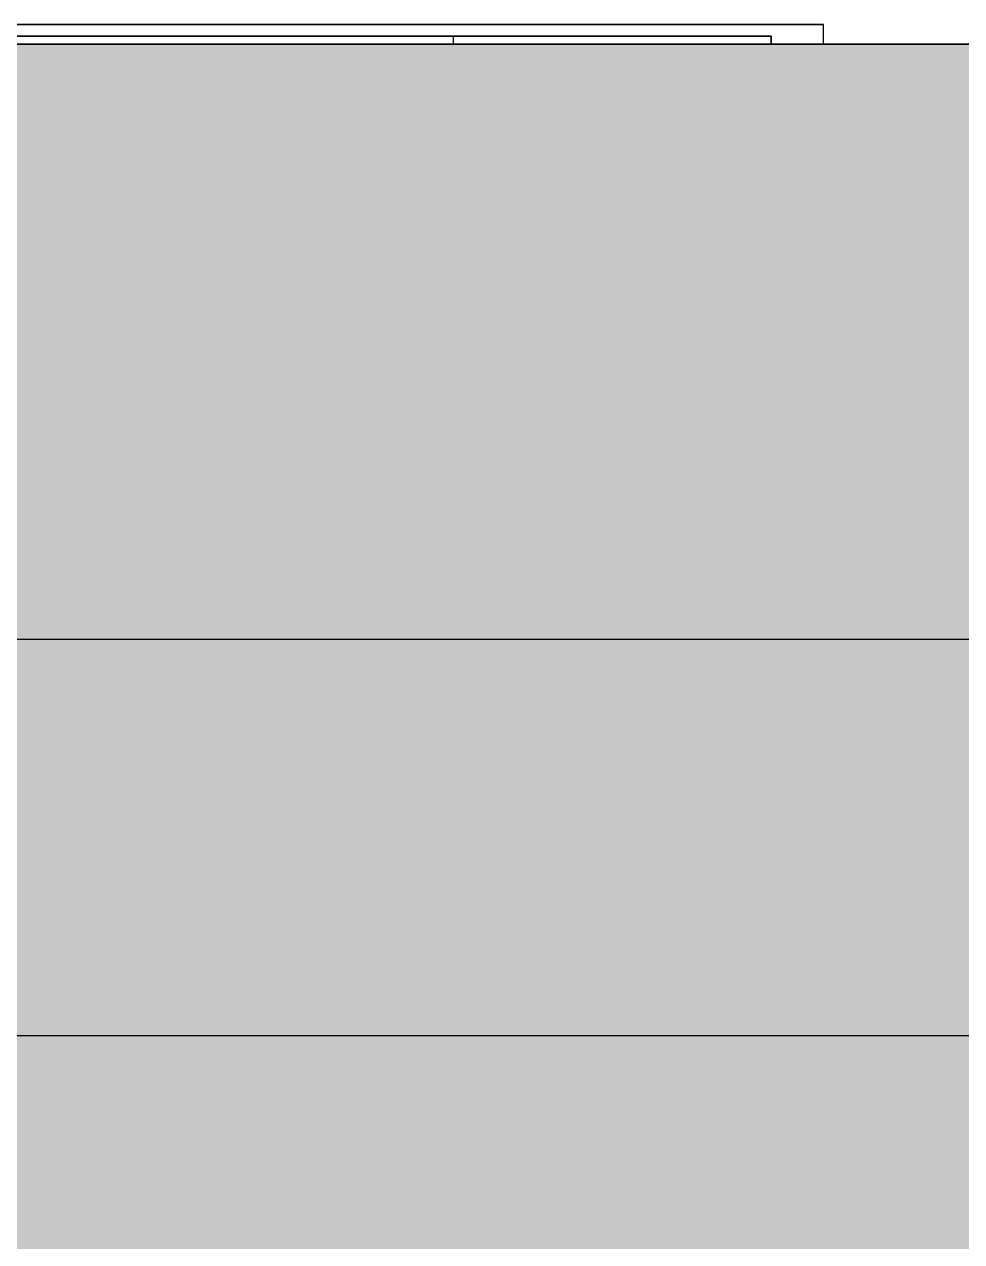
# Model space of a CAD drawing. Header units: millimetres. Extents: x -187664 to 435448, y -313239 to 299894.
# Drawn here: x 334745.3 to 334981.5, y 168651.1 to 168958 of the extents above; entities that cross this region are included whole.
import ezdxf
from ezdxf.xclip import XClip

# ---------------------------------------------------------------- set-up
doc = ezdxf.new("R2010")
doc.units = ezdxf.units.MM
doc.header["$XCLIPFRAME"] = 0
doc.set_wipeout_variables(frame=1)
for name, color, linetype in [('000 - CONCRETE_COL_CUT_COLOR_1', 7, 'Continuous'), ('000 - CONCRETE_COL_CUT_COLOR_5', 7, 'Continuous'), ('000 - CONCRETE_COL_HATCH_', 7, 'Continuous'), ('000 - CONCRETE_COL_WIPEOUT_', 7, 'Continuous'), ('000 - EXISTING_BUILDING_MAIN_COLOR_251', 7, 'Continuous')]:
    doc.layers.add(name, color=color, linetype=linetype)

# ---------------------------------------------------------------- blocks, each defined once
blk = doc.blocks.new('DPA_GM-Manhole Cover Type 2 - 900x900-V132-2140-01 ENTRANCE 1 ELEVATION 1')
at = {"layer": '000 - EXISTING_BUILDING_MAIN_COLOR_251', "color": 7}
for p, q in [((-864180, 101450), (-862980, 101450)), ((-862980, 101450), (-864180, 101450)), ((-863125, 101450), (-864035, 101450)), ((-864035, 101450), (-863125, 101450)), ((-863125, 101450), (-864035, 101450)), ((-864035, 101450), (-863125, 101450)), ((-863130, 101450), (-864030, 101450)), ((-864030, 101450), (-863130, 101450)), ((-864020, 101450), (-863140, 101450)), ((-863140, 101450), (-864020, 101450)), ((-863220, 101452), (-863490, 101452)), ((-863490, 101452), (-863220, 101452)), ((-863220, 101450), (-863490, 101450)), ((-863490, 101450), (-863220, 101450)), ((-863140, 101452), (-863220, 101452)), ((-863220, 101452), (-863140, 101452)), ((-863220, 101450), (-863220, 101452)), ((-863220, 101450), (-863220, 101452)), ((-863140, 101450), (-863220, 101450)), ((-863220, 101450), (-863140, 101450)), ((-863140, 101452), (-863140, 101450)), ((-863140, 101450), (-863140, 101452))]:
    blk.add_line(p, q, dxfattribs=at)
blk = doc.blocks.new('DPA_Drainage Gutter_Landscape_Type A - DPA_Drainage Gutter_Landscape_Type A-19312770-2140-01 ENTRANCE 1 ELEVATION 1')
at = {"layer": '000 - EXISTING_BUILDING_MAIN_COLOR_251', "color": 7}
for p, q in [((-863726.76, 101455), (-863131.76, 101455)), ((-863138.76, 101455), (-863719.76, 101455)), ((-863719.76, 101455), (-863138.76, 101455)), ((-863138.76, 101455), (-863719.76, 101455)), ((-863325.76, 101455), (-863312.76, 101455)), ((-863312.76, 101455), (-863325.76, 101455)), ((-863325.76, 101455), (-863312.76, 101455)), ((-863312.76, 101455), (-863325.76, 101455)), ((-863305.76, 101455), (-863292.76, 101455)), ((-863292.76, 101455), (-863305.76, 101455)), ((-863305.76, 101455), (-863292.76, 101455)), ((-863292.76, 101455), (-863305.76, 101455)), ((-863285.76, 101455), (-863272.76, 101455)), ((-863272.76, 101455), (-863285.76, 101455)), ((-863285.76, 101455), (-863272.76, 101455)), ((-863272.76, 101455), (-863285.76, 101455)), ((-863265.76, 101455), (-863252.76, 101455)), ((-863252.76, 101455), (-863265.76, 101455)), ((-863265.76, 101455), (-863252.76, 101455)), ((-863252.76, 101455), (-863265.76, 101455)), ((-863245.76, 101455), (-863232.76, 101455)), ((-863232.76, 101455), (-863245.76, 101455)), ((-863245.76, 101455), (-863232.76, 101455)), ((-863232.76, 101455), (-863245.76, 101455)), ((-863225.76, 101455), (-863212.76, 101455)), ((-863212.76, 101455), (-863225.76, 101455)), ((-863225.76, 101455), (-863212.76, 101455)), ((-863212.76, 101455), (-863225.76, 101455)), ((-863205.76, 101455), (-863192.76, 101455)), ((-863192.76, 101455), (-863205.76, 101455)), ((-863205.76, 101455), (-863192.76, 101455)), ((-863192.76, 101455), (-863205.76, 101455)), ((-863185.76, 101455), (-863172.76, 101455)), ((-863172.76, 101455), (-863185.76, 101455)), ((-863185.76, 101455), (-863172.76, 101455)), ((-863172.76, 101455), (-863185.76, 101455)), ((-863165.76, 101455), (-863152.76, 101455)), ((-863152.76, 101455), (-863165.76, 101455)), ((-863165.76, 101455), (-863152.76, 101455)), ((-863152.76, 101455), (-863165.76, 101455)), ((-863145.76, 101455), (-863138.76, 101455)), ((-863138.76, 101455), (-863145.76, 101455)), ((-863145.76, 101455), (-863138.76, 101455)), ((-863138.76, 101455), (-863145.76, 101455))]:
    blk.add_line(p, q, dxfattribs=at)
blk = doc.blocks.new('DPA_Drainage Gutter_Landscape_Type A - DPA_Drainage Gutter_Landscape_Type A-17901946-2140-01 ENTRANCE 1 ELEVATION 1')
at = {"layer": '000 - EXISTING_BUILDING_MAIN_COLOR_251', "color": 7}
for p, q in [((-863521.76, 101455), (-863126.76, 101455)), ((-863126.76, 101455), (-863521.76, 101455)), ((-863521.76, 101455), (-863126.76, 101455)), ((-863126.76, 101455), (-863521.76, 101455)), ((-863521.76, 101455), (-863126.76, 101455)), ((-863126.76, 101455), (-863521.76, 101455)), ((-863521.76, 101455), (-863126.76, 101455)), ((-863126.76, 101455), (-863521.76, 101455)), ((-863521.76, 101455), (-863126.76, 101455)), ((-863126.76, 101455), (-863521.76, 101455)), ((-863521.76, 101455), (-863126.76, 101455)), ((-863126.76, 101455), (-863521.76, 101455)), ((-863521.76, 101455), (-863126.76, 101455)), ((-863126.76, 101455), (-863521.76, 101455)), ((-863521.76, 101455), (-863126.76, 101455)), ((-863126.76, 101455), (-863521.76, 101455)), ((-863521.76, 101455), (-863126.76, 101455)), ((-863126.76, 101455), (-863521.76, 101455)), ((-863521.76, 101455), (-863126.76, 101455)), ((-863126.76, 101455), (-863521.76, 101455)), ((-863323.26, 101455), (-863246.34, 101455)), ((-863246.34, 101455), (-863323.26, 101455)), ((-863323.26, 101455), (-863246.34, 101455)), ((-863246.34, 101455), (-863323.26, 101455)), ((-863323.26, 101455), (-863246.34, 101455)), ((-863246.34, 101455), (-863323.26, 101455)), ((-863323.26, 101455), (-863246.34, 101455)), ((-863246.34, 101455), (-863323.26, 101455)), ((-863323.26, 101455), (-863246.34, 101455)), ((-863246.34, 101455), (-863323.26, 101455)), ((-863323.26, 101455), (-863246.34, 101455)), ((-863246.34, 101455), (-863323.26, 101455)), ((-863323.26, 101455), (-863246.34, 101455)), ((-863246.34, 101455), (-863323.26, 101455)), ((-863323.26, 101455), (-863246.34, 101455)), ((-863246.34, 101455), (-863323.26, 101455)), ((-863323.26, 101455), (-863246.34, 101455)), ((-863246.34, 101455), (-863323.26, 101455)), ((-863323.26, 101455), (-863246.34, 101455)), ((-863246.34, 101455), (-863323.26, 101455)), ((-863323.26, 101455), (-863246.34, 101455)), ((-863246.34, 101455), (-863323.26, 101455)), ((-863323.26, 101455), (-863246.34, 101455)), ((-863246.34, 101455), (-863323.26, 101455)), ((-863323.26, 101455), (-863246.34, 101455)), ((-863246.34, 101455), (-863323.26, 101455)), ((-863323.26, 101455), (-863246.34, 101455)), ((-863246.34, 101455), (-863323.26, 101455)), ((-863323.26, 101455), (-863246.34, 101455)), ((-863246.34, 101455), (-863323.26, 101455)), ((-863323.26, 101455), (-863246.34, 101455)), ((-863246.34, 101455), (-863323.26, 101455)), ((-863323.26, 101455), (-863246.34, 101455)), ((-863246.34, 101455), (-863323.26, 101455)), ((-863323.26, 101455), (-863246.34, 101455)), ((-863246.34, 101455), (-863323.26, 101455)), ((-863323.26, 101455), (-863246.34, 101455)), ((-863246.34, 101455), (-863323.26, 101455)), ((-863323.26, 101455), (-863246.34, 101455)), ((-863246.34, 101455), (-863323.26, 101455)), ((-863323.26, 101455), (-863246.34, 101455)), ((-863246.34, 101455), (-863323.26, 101455)), ((-863323.26, 101455), (-863246.34, 101455)), ((-863246.34, 101455), (-863323.26, 101455)), ((-863323.26, 101455), (-863246.34, 101455)), ((-863246.34, 101455), (-863323.26, 101455)), ((-863323.26, 101455), (-863246.34, 101455)), ((-863246.34, 101455), (-863323.26, 101455)), ((-863323.26, 101455), (-863246.34, 101455)), ((-863246.34, 101455), (-863323.26, 101455)), ((-863323.26, 101455), (-863246.34, 101455)), ((-863246.34, 101455), (-863323.26, 101455)), ((-863323.26, 101455), (-863246.34, 101455)), ((-863246.34, 101455), (-863323.26, 101455)), ((-863323.26, 101455), (-863246.34, 101455)), ((-863246.34, 101455), (-863323.26, 101455)), ((-863323.26, 101455), (-863246.34, 101455)), ((-863246.34, 101455), (-863323.26, 101455)), ((-863323.26, 101455), (-863246.34, 101455)), ((-863246.34, 101455), (-863323.26, 101455)), ((-863323.26, 101455), (-863246.34, 101455)), ((-863246.34, 101455), (-863323.26, 101455)), ((-863323.26, 101455), (-863246.34, 101455)), ((-863246.34, 101455), (-863323.26, 101455)), ((-863323.26, 101455), (-863246.34, 101455)), ((-863246.34, 101455), (-863323.26, 101455)), ((-863323.26, 101455), (-863246.34, 101455)), ((-863246.34, 101455), (-863323.26, 101455)), ((-863323.26, 101455), (-863246.34, 101455)), ((-863246.34, 101455), (-863323.26, 101455)), ((-863323.26, 101455), (-863246.34, 101455)), ((-863246.34, 101455), (-863323.26, 101455)), ((-863323.26, 101455), (-863246.34, 101455)), ((-863246.34, 101455), (-863323.26, 101455)), ((-863323.26, 101455), (-863246.34, 101455)), ((-863246.34, 101455), (-863323.26, 101455)), ((-863323.26, 101455), (-863246.34, 101455)), ((-863246.34, 101455), (-863323.26, 101455)), ((-863323.26, 101455), (-863246.34, 101455)), ((-863246.34, 101455), (-863323.26, 101455)), ((-863323.26, 101455), (-863246.34, 101455)), ((-863246.34, 101455), (-863323.26, 101455)), ((-863323.26, 101455), (-863246.34, 101455)), ((-863246.34, 101455), (-863323.26, 101455)), ((-863323.26, 101455), (-863246.34, 101455)), ((-863246.34, 101455), (-863323.26, 101455)), ((-863323.26, 101455), (-863246.34, 101455)), ((-863246.34, 101455), (-863323.26, 101455)), ((-863323.26, 101455), (-863246.34, 101455)), ((-863246.34, 101455), (-863323.26, 101455)), ((-863323.26, 101455), (-863246.34, 101455)), ((-863246.34, 101455), (-863323.26, 101455)), ((-863323.26, 101455), (-863246.34, 101455)), ((-863246.34, 101455), (-863323.26, 101455)), ((-863323.26, 101455), (-863246.34, 101455)), ((-863246.34, 101455), (-863323.26, 101455)), ((-863323.26, 101455), (-863246.34, 101455)), ((-863246.34, 101455), (-863323.26, 101455)), ((-863323.26, 101455), (-863246.34, 101455)), ((-863246.34, 101455), (-863323.26, 101455)), ((-863323.26, 101455), (-863246.34, 101455)), ((-863246.34, 101455), (-863323.26, 101455)), ((-863323.26, 101455), (-863246.34, 101455)), ((-863246.34, 101455), (-863323.26, 101455)), ((-863323.26, 101455), (-863246.34, 101455)), ((-863246.34, 101455), (-863323.26, 101455)), ((-863323.26, 101455), (-863246.34, 101455)), ((-863246.34, 101455), (-863323.26, 101455)), ((-863323.26, 101455), (-863246.34, 101455)), ((-863246.34, 101455), (-863323.26, 101455)), ((-863323.26, 101455), (-863246.34, 101455)), ((-863246.34, 101455), (-863323.26, 101455)), ((-863323.26, 101455), (-863246.34, 101455)), ((-863246.34, 101455), (-863323.26, 101455)), ((-863323.26, 101455), (-863246.34, 101455)), ((-863246.34, 101455), (-863323.26, 101455)), ((-863323.26, 101455), (-863246.34, 101455)), ((-863246.34, 101455), (-863323.26, 101455)), ((-863323.26, 101455), (-863246.34, 101455)), ((-863246.34, 101455), (-863323.26, 101455)), ((-863323.26, 101455), (-863246.34, 101455)), ((-863246.34, 101455), (-863323.26, 101455)), ((-863323.26, 101455), (-863246.34, 101455)), ((-863246.34, 101455), (-863323.26, 101455)), ((-863323.26, 101455), (-863246.34, 101455)), ((-863246.34, 101455), (-863323.26, 101455)), ((-863323.26, 101455), (-863246.34, 101455)), ((-863246.34, 101455), (-863323.26, 101455)), ((-863323.26, 101455), (-863246.34, 101455)), ((-863246.34, 101455), (-863323.26, 101455)), ((-863323.26, 101455), (-863246.34, 101455)), ((-863246.34, 101455), (-863323.26, 101455)), ((-863323.26, 101455), (-863246.34, 101455)), ((-863246.34, 101455), (-863323.26, 101455)), ((-863323.26, 101455), (-863246.34, 101455)), ((-863246.34, 101455), (-863323.26, 101455)), ((-863323.26, 101455), (-863246.34, 101455)), ((-863246.34, 101455), (-863323.26, 101455)), ((-863323.26, 101455), (-863246.34, 101455)), ((-863246.34, 101455), (-863323.26, 101455)), ((-863323.26, 101455), (-863246.34, 101455)), ((-863246.34, 101455), (-863323.26, 101455)), ((-863323.26, 101455), (-863246.34, 101455)), ((-863246.34, 101455), (-863323.26, 101455)), ((-863323.26, 101455), (-863246.34, 101455)), ((-863246.34, 101455), (-863323.26, 101455)), ((-863323.26, 101455), (-863246.34, 101455)), ((-863246.34, 101455), (-863323.26, 101455)), ((-863323.26, 101455), (-863246.34, 101455)), ((-863246.34, 101455), (-863323.26, 101455)), ((-863323.26, 101455), (-863246.34, 101455)), ((-863246.34, 101455), (-863323.26, 101455)), ((-863323.26, 101455), (-863246.34, 101455)), ((-863246.34, 101455), (-863323.26, 101455)), ((-863323.26, 101455), (-863246.34, 101455)), ((-863246.34, 101455), (-863323.26, 101455)), ((-863323.26, 101455), (-863246.34, 101455)), ((-863246.34, 101455), (-863323.26, 101455)), ((-863323.26, 101455), (-863246.34, 101455)), ((-863246.34, 101455), (-863323.26, 101455)), ((-863323.26, 101455), (-863246.34, 101455)), ((-863246.34, 101455), (-863323.26, 101455)), ((-863323.26, 101455), (-863246.34, 101455)), ((-863246.34, 101455), (-863323.26, 101455)), ((-863323.26, 101455), (-863246.34, 101455)), ((-863246.34, 101455), (-863323.26, 101455)), ((-863323.26, 101455), (-863246.34, 101455)), ((-863246.34, 101455), (-863323.26, 101455)), ((-863323.26, 101455), (-863246.34, 101455)), ((-863246.34, 101455), (-863323.26, 101455)), ((-863323.26, 101455), (-863246.34, 101455)), ((-863246.34, 101455), (-863323.26, 101455)), ((-863323.26, 101455), (-863246.34, 101455)), ((-863246.34, 101455), (-863323.26, 101455)), ((-863323.26, 101455), (-863246.34, 101455)), ((-863246.34, 101455), (-863323.26, 101455)), ((-863323.26, 101455), (-863246.34, 101455)), ((-863246.34, 101455), (-863323.26, 101455)), ((-863323.26, 101455), (-863246.34, 101455)), ((-863246.34, 101455), (-863323.26, 101455)), ((-863323.26, 101455), (-863246.34, 101455)), ((-863246.34, 101455), (-863323.26, 101455)), ((-863323.26, 101455), (-863246.34, 101455)), ((-863246.34, 101455), (-863323.26, 101455)), ((-863323.26, 101455), (-863246.34, 101455)), ((-863246.34, 101455), (-863323.26, 101455)), ((-863323.26, 101455), (-863246.34, 101455)), ((-863246.34, 101455), (-863323.26, 101455)), ((-863323.26, 101455), (-863246.34, 101455)), ((-863246.34, 101455), (-863323.26, 101455)), ((-863323.26, 101455), (-863246.34, 101455)), ((-863246.34, 101455), (-863323.26, 101455)), ((-863323.26, 101455), (-863246.34, 101455)), ((-863246.34, 101455), (-863323.26, 101455)), ((-863323.26, 101455), (-863246.34, 101455)), ((-863246.34, 101455), (-863323.26, 101455)), ((-863323.26, 101455), (-863246.34, 101455)), ((-863246.34, 101455), (-863323.26, 101455)), ((-863323.26, 101455), (-863246.34, 101455)), ((-863246.34, 101455), (-863323.26, 101455)), ((-863323.26, 101455), (-863246.34, 101455)), ((-863246.34, 101455), (-863323.26, 101455)), ((-863323.26, 101455), (-863246.34, 101455)), ((-863246.34, 101455), (-863323.26, 101455)), ((-863323.26, 101455), (-863246.34, 101455)), ((-863246.34, 101455), (-863323.26, 101455)), ((-863323.26, 101455), (-863246.34, 101455)), ((-863246.34, 101455), (-863323.26, 101455)), ((-863323.26, 101455), (-863246.34, 101455)), ((-863246.34, 101455), (-863323.26, 101455)), ((-863323.26, 101455), (-863246.34, 101455)), ((-863246.34, 101455), (-863323.26, 101455)), ((-863323.26, 101455), (-863246.34, 101455)), ((-863246.34, 101455), (-863323.26, 101455)), ((-863323.26, 101455), (-863246.34, 101455)), ((-863246.34, 101455), (-863323.26, 101455)), ((-863323.26, 101455), (-863246.34, 101455)), ((-863246.34, 101455), (-863323.26, 101455)), ((-863323.26, 101455), (-863246.34, 101455)), ((-863246.34, 101455), (-863323.26, 101455)), ((-863323.26, 101455), (-863246.34, 101455)), ((-863246.34, 101455), (-863323.26, 101455)), ((-863323.26, 101455), (-863246.34, 101455)), ((-863246.34, 101455), (-863323.26, 101455)), ((-863323.26, 101455), (-863246.34, 101455)), ((-863246.34, 101455), (-863323.26, 101455)), ((-863323.26, 101455), (-863246.34, 101455)), ((-863246.34, 101455), (-863323.26, 101455)), ((-863323.26, 101455), (-863246.34, 101455)), ((-863246.34, 101455), (-863323.26, 101455)), ((-863323.26, 101455), (-863246.34, 101455)), ((-863246.34, 101455), (-863323.26, 101455)), ((-863323.26, 101455), (-863246.34, 101455)), ((-863246.34, 101455), (-863323.26, 101455)), ((-863323.26, 101455), (-863246.34, 101455)), ((-863246.34, 101455), (-863323.26, 101455)), ((-863323.26, 101455), (-863246.34, 101455)), ((-863246.34, 101455), (-863323.26, 101455)), ((-863323.26, 101455), (-863246.34, 101455)), ((-863246.34, 101455), (-863323.26, 101455)), ((-863323.26, 101455), (-863246.34, 101455)), ((-863246.34, 101455), (-863323.26, 101455)), ((-863323.26, 101455), (-863246.34, 101455)), ((-863246.34, 101455), (-863323.26, 101455)), ((-863323.26, 101455), (-863246.34, 101455)), ((-863246.34, 101455), (-863323.26, 101455)), ((-863323.26, 101455), (-863246.34, 101455)), ((-863246.34, 101455), (-863323.26, 101455)), ((-863323.26, 101455), (-863246.34, 101455)), ((-863246.34, 101455), (-863323.26, 101455)), ((-863323.26, 101455), (-863246.34, 101455)), ((-863246.34, 101455), (-863323.26, 101455)), ((-863323.26, 101455), (-863246.34, 101455)), ((-863246.34, 101455), (-863323.26, 101455)), ((-863323.26, 101455), (-863246.34, 101455)), ((-863246.34, 101455), (-863323.26, 101455)), ((-863323.26, 101455), (-863246.34, 101455)), ((-863246.34, 101455), (-863323.26, 101455)), ((-863323.26, 101455), (-863246.34, 101455)), ((-863246.34, 101455), (-863323.26, 101455)), ((-863323.26, 101455), (-863246.34, 101455)), ((-863246.34, 101455), (-863323.26, 101455)), ((-863323.26, 101455), (-863246.34, 101455)), ((-863246.34, 101455), (-863323.26, 101455)), ((-863323.26, 101455), (-863246.34, 101455)), ((-863246.34, 101455), (-863323.26, 101455)), ((-863323.26, 101455), (-863246.34, 101455)), ((-863246.34, 101455), (-863323.26, 101455)), ((-863323.26, 101455), (-863246.34, 101455)), ((-863246.34, 101455), (-863323.26, 101455)), ((-863323.26, 101455), (-863246.34, 101455)), ((-863246.34, 101455), (-863323.26, 101455)), ((-863323.26, 101455), (-863246.34, 101455)), ((-863246.34, 101455), (-863323.26, 101455)), ((-863323.26, 101455), (-863246.34, 101455)), ((-863246.34, 101455), (-863323.26, 101455)), ((-863323.26, 101455), (-863246.34, 101455)), ((-863246.34, 101455), (-863323.26, 101455)), ((-863323.26, 101455), (-863246.34, 101455)), ((-863246.34, 101455), (-863323.26, 101455)), ((-863323.26, 101455), (-863246.34, 101455)), ((-863246.34, 101455), (-863323.26, 101455)), ((-863323.26, 101455), (-863246.34, 101455)), ((-863246.34, 101455), (-863323.26, 101455)), ((-863323.26, 101455), (-863246.34, 101455)), ((-863246.34, 101455), (-863323.26, 101455)), ((-863323.26, 101455), (-863246.34, 101455)), ((-863246.34, 101455), (-863323.26, 101455)), ((-863323.26, 101455), (-863246.34, 101455)), ((-863246.34, 101455), (-863323.26, 101455)), ((-863323.26, 101455), (-863246.34, 101455)), ((-863246.34, 101455), (-863323.26, 101455)), ((-863323.26, 101455), (-863246.34, 101455)), ((-863246.34, 101455), (-863323.26, 101455)), ((-863323.26, 101455), (-863246.34, 101455)), ((-863246.34, 101455), (-863323.26, 101455)), ((-863323.26, 101455), (-863246.34, 101455)), ((-863246.34, 101455), (-863323.26, 101455)), ((-863323.26, 101455), (-863246.34, 101455)), ((-863246.34, 101455), (-863323.26, 101455)), ((-863323.26, 101455), (-863246.34, 101455)), ((-863246.34, 101455), (-863323.26, 101455)), ((-863323.26, 101455), (-863246.34, 101455)), ((-863246.34, 101455), (-863323.26, 101455)), ((-863323.26, 101455), (-863246.34, 101455)), ((-863246.34, 101455), (-863323.26, 101455)), ((-863323.26, 101455), (-863246.34, 101455)), ((-863246.34, 101455), (-863323.26, 101455)), ((-863323.26, 101455), (-863246.34, 101455)), ((-863246.34, 101455), (-863323.26, 101455)), ((-863323.26, 101455), (-863246.34, 101455)), ((-863246.34, 101455), (-863323.26, 101455)), ((-863323.26, 101455), (-863246.34, 101455)), ((-863246.34, 101455), (-863323.26, 101455)), ((-863323.26, 101455), (-863246.34, 101455)), ((-863246.34, 101455), (-863323.26, 101455)), ((-863323.26, 101455), (-863246.34, 101455)), ((-863246.34, 101455), (-863323.26, 101455)), ((-863323.26, 101455), (-863246.34, 101455)), ((-863246.34, 101455), (-863323.26, 101455)), ((-863323.26, 101455), (-863246.34, 101455)), ((-863246.34, 101455), (-863323.26, 101455)), ((-863323.26, 101455), (-863246.34, 101455)), ((-863246.34, 101455), (-863323.26, 101455)), ((-863323.26, 101455), (-863246.34, 101455)), ((-863246.34, 101455), (-863323.26, 101455)), ((-863323.26, 101455), (-863246.34, 101455)), ((-863246.34, 101455), (-863323.26, 101455)), ((-863323.26, 101455), (-863246.34, 101455)), ((-863246.34, 101455), (-863323.26, 101455)), ((-863323.26, 101455), (-863246.34, 101455)), ((-863246.34, 101455), (-863323.26, 101455)), ((-863323.26, 101455), (-863246.34, 101455)), ((-863246.34, 101455), (-863323.26, 101455)), ((-863323.26, 101455), (-863246.34, 101455)), ((-863246.34, 101455), (-863323.26, 101455)), ((-863323.26, 101455), (-863246.34, 101455)), ((-863246.34, 101455), (-863323.26, 101455)), ((-863323.26, 101455), (-863246.34, 101455)), ((-863246.34, 101455), (-863323.26, 101455)), ((-863323.26, 101455), (-863246.34, 101455)), ((-863246.34, 101455), (-863323.26, 101455)), ((-863323.26, 101455), (-863246.34, 101455)), ((-863246.34, 101455), (-863323.26, 101455)), ((-863323.26, 101455), (-863246.34, 101455)), ((-863246.34, 101455), (-863323.26, 101455)), ((-863323.26, 101455), (-863246.34, 101455)), ((-863246.34, 101455), (-863323.26, 101455)), ((-863323.26, 101455), (-863246.34, 101455)), ((-863246.34, 101455), (-863323.26, 101455)), ((-863323.26, 101455), (-863246.34, 101455)), ((-863246.34, 101455), (-863323.26, 101455)), ((-863323.26, 101455), (-863246.34, 101455)), ((-863246.34, 101455), (-863323.26, 101455)), ((-863323.26, 101455), (-863246.34, 101455)), ((-863246.34, 101455), (-863323.26, 101455)), ((-863323.26, 101455), (-863246.34, 101455)), ((-863246.34, 101455), (-863323.26, 101455)), ((-863323.26, 101455), (-863246.34, 101455)), ((-863246.34, 101455), (-863323.26, 101455)), ((-863323.26, 101455), (-863246.34, 101455)), ((-863246.34, 101455), (-863323.26, 101455)), ((-863323.26, 101455), (-863246.34, 101455)), ((-863246.34, 101455), (-863323.26, 101455)), ((-863323.26, 101455), (-863246.34, 101455)), ((-863246.34, 101455), (-863323.26, 101455)), ((-863323.26, 101455), (-863246.34, 101455)), ((-863246.34, 101455), (-863323.26, 101455)), ((-863323.26, 101455), (-863246.34, 101455)), ((-863246.34, 101455), (-863323.26, 101455)), ((-863323.26, 101455), (-863246.34, 101455)), ((-863246.34, 101455), (-863323.26, 101455)), ((-863323.26, 101455), (-863246.34, 101455)), ((-863246.34, 101455), (-863323.26, 101455)), ((-863323.26, 101455), (-863246.34, 101455)), ((-863246.34, 101455), (-863323.26, 101455)), ((-863323.26, 101455), (-863246.34, 101455)), ((-863246.34, 101455), (-863323.26, 101455)), ((-863323.26, 101455), (-863246.34, 101455)), ((-863246.34, 101455), (-863323.26, 101455)), ((-863323.26, 101455), (-863246.34, 101455)), ((-863246.34, 101455), (-863323.26, 101455)), ((-863323.26, 101455), (-863246.34, 101455)), ((-863246.34, 101455), (-863323.26, 101455)), ((-863323.26, 101455), (-863246.34, 101455)), ((-863246.34, 101455), (-863323.26, 101455)), ((-863323.26, 101455), (-863246.34, 101455)), ((-863246.34, 101455), (-863323.26, 101455)), ((-863323.26, 101455), (-863246.34, 101455)), ((-863246.34, 101455), (-863323.26, 101455)), ((-863323.26, 101455), (-863246.34, 101455)), ((-863246.34, 101455), (-863323.26, 101455)), ((-863323.26, 101455), (-863246.34, 101455)), ((-863246.34, 101455), (-863323.26, 101455)), ((-863323.26, 101455), (-863246.34, 101455)), ((-863246.34, 101455), (-863323.26, 101455)), ((-863323.26, 101455), (-863246.34, 101455)), ((-863246.34, 101455), (-863323.26, 101455)), ((-863323.26, 101455), (-863246.34, 101455)), ((-863246.34, 101455), (-863323.26, 101455)), ((-863323.26, 101455), (-863246.34, 101455)), ((-863246.34, 101455), (-863323.26, 101455)), ((-863323.26, 101455), (-863246.34, 101455)), ((-863246.34, 101455), (-863323.26, 101455)), ((-863323.26, 101455), (-863246.34, 101455)), ((-863246.34, 101455), (-863323.26, 101455)), ((-863323.26, 101455), (-863246.34, 101455)), ((-863246.34, 101455), (-863323.26, 101455)), ((-863323.26, 101455), (-863246.34, 101455)), ((-863246.34, 101455), (-863323.26, 101455)), ((-863323.26, 101455), (-863246.34, 101455)), ((-863246.34, 101455), (-863323.26, 101455)), ((-863323.26, 101455), (-863246.34, 101455)), ((-863246.34, 101455), (-863323.26, 101455)), ((-863323.26, 101455), (-863246.34, 101455)), ((-863246.34, 101455), (-863323.26, 101455)), ((-863323.26, 101455), (-863246.34, 101455)), ((-863246.34, 101455), (-863323.26, 101455)), ((-863323.26, 101455), (-863246.34, 101455)), ((-863246.34, 101455), (-863323.26, 101455)), ((-863323.26, 101455), (-863246.34, 101455)), ((-863246.34, 101455), (-863323.26, 101455)), ((-863323.26, 101455), (-863246.34, 101455)), ((-863246.34, 101455), (-863323.26, 101455)), ((-863323.26, 101455), (-863246.34, 101455)), ((-863246.34, 101455), (-863323.26, 101455)), ((-863323.26, 101455), (-863246.34, 101455)), ((-863246.34, 101455), (-863323.26, 101455)), ((-863323.26, 101455), (-863246.34, 101455)), ((-863246.34, 101455), (-863323.26, 101455)), ((-863323.26, 101455), (-863246.34, 101455)), ((-863246.34, 101455), (-863323.26, 101455)), ((-863323.26, 101455), (-863246.34, 101455)), ((-863246.34, 101455), (-863323.26, 101455)), ((-863323.26, 101455), (-863246.34, 101455)), ((-863246.34, 101455), (-863323.26, 101455)), ((-863323.26, 101455), (-863246.34, 101455)), ((-863246.34, 101455), (-863323.26, 101455)), ((-863323.26, 101455), (-863246.34, 101455)), ((-863246.34, 101455), (-863323.26, 101455)), ((-863323.26, 101455), (-863246.34, 101455)), ((-863246.34, 101455), (-863323.26, 101455)), ((-863323.26, 101455), (-863246.34, 101455)), ((-863246.34, 101455), (-863323.26, 101455)), ((-863323.26, 101455), (-863246.34, 101455)), ((-863246.34, 101455), (-863323.26, 101455)), ((-863323.26, 101455), (-863246.34, 101455)), ((-863246.34, 101455), (-863323.26, 101455)), ((-863323.26, 101455), (-863246.34, 101455)), ((-863246.34, 101455), (-863323.26, 101455)), ((-863323.26, 101455), (-863246.34, 101455)), ((-863246.34, 101455), (-863323.26, 101455)), ((-863323.26, 101455), (-863246.34, 101455)), ((-863246.34, 101455), (-863323.26, 101455)), ((-863323.26, 101455), (-863246.34, 101455)), ((-863246.34, 101455), (-863323.26, 101455)), ((-863323.26, 101455), (-863246.34, 101455)), ((-863246.34, 101455), (-863323.26, 101455)), ((-863323.26, 101455), (-863246.34, 101455)), ((-863246.34, 101455), (-863323.26, 101455)), ((-863323.26, 101455), (-863246.34, 101455)), ((-863246.34, 101455), (-863323.26, 101455)), ((-863323.26, 101455), (-863246.34, 101455)), ((-863246.34, 101455), (-863323.26, 101455)), ((-863323.26, 101455), (-863246.34, 101455)), ((-863246.34, 101455), (-863323.26, 101455)), ((-863323.26, 101455), (-863246.34, 101455)), ((-863246.34, 101455), (-863323.26, 101455)), ((-863323.26, 101455), (-863246.34, 101455)), ((-863246.34, 101455), (-863323.26, 101455)), ((-863323.26, 101455), (-863246.34, 101455)), ((-863246.34, 101455), (-863323.26, 101455)), ((-863323.26, 101455), (-863246.34, 101455)), ((-863246.34, 101455), (-863323.26, 101455)), ((-863323.26, 101455), (-863246.34, 101455)), ((-863246.34, 101455), (-863323.26, 101455)), ((-863323.26, 101455), (-863246.34, 101455)), ((-863246.34, 101455), (-863323.26, 101455)), ((-863323.26, 101455), (-863246.34, 101455)), ((-863246.34, 101455), (-863323.26, 101455)), ((-863323.26, 101455), (-863246.34, 101455)), ((-863246.34, 101455), (-863323.26, 101455)), ((-863323.26, 101455), (-863246.34, 101455)), ((-863246.34, 101455), (-863323.26, 101455)), ((-863323.26, 101455), (-863246.34, 101455)), ((-863246.34, 101455), (-863323.26, 101455)), ((-863323.26, 101455), (-863246.34, 101455)), ((-863246.34, 101455), (-863323.26, 101455)), ((-863323.26, 101455), (-863246.34, 101455)), ((-863246.34, 101455), (-863323.26, 101455)), ((-863323.26, 101455), (-863246.34, 101455)), ((-863246.34, 101455), (-863323.26, 101455)), ((-863323.26, 101455), (-863246.34, 101455)), ((-863246.34, 101455), (-863323.26, 101455)), ((-863323.26, 101455), (-863246.34, 101455)), ((-863246.34, 101455), (-863323.26, 101455)), ((-863323.26, 101455), (-863246.34, 101455)), ((-863246.34, 101455), (-863323.26, 101455)), ((-863323.26, 101455), (-863246.34, 101455)), ((-863246.34, 101455), (-863323.26, 101455)), ((-863323.26, 101455), (-863246.34, 101455)), ((-863246.34, 101455), (-863323.26, 101455)), ((-863323.26, 101455), (-863246.34, 101455)), ((-863246.34, 101455), (-863323.26, 101455)), ((-863323.26, 101455), (-863246.34, 101455)), ((-863246.34, 101455), (-863323.26, 101455)), ((-863323.26, 101455), (-863246.34, 101455)), ((-863246.34, 101455), (-863323.26, 101455)), ((-863323.26, 101455), (-863246.34, 101455)), ((-863246.34, 101455), (-863323.26, 101455)), ((-863323.26, 101455), (-863246.34, 101455)), ((-863246.34, 101455), (-863323.26, 101455)), ((-863323.26, 101455), (-863246.34, 101455)), ((-863246.34, 101455), (-863323.26, 101455)), ((-863323.26, 101455), (-863246.34, 101455)), ((-863246.34, 101455), (-863323.26, 101455)), ((-863323.26, 101455), (-863246.34, 101455)), ((-863246.34, 101455), (-863323.26, 101455)), ((-863323.26, 101455), (-863246.34, 101455)), ((-863246.34, 101455), (-863323.26, 101455)), ((-863323.26, 101455), (-863246.34, 101455)), ((-863246.34, 101455), (-863323.26, 101455)), ((-863323.26, 101455), (-863246.34, 101455)), ((-863246.34, 101455), (-863323.26, 101455)), ((-863323.26, 101455), (-863246.34, 101455)), ((-863246.34, 101455), (-863323.26, 101455)), ((-863323.26, 101455), (-863246.34, 101455)), ((-863246.34, 101455), (-863323.26, 101455)), ((-863323.26, 101455), (-863246.34, 101455)), ((-863246.34, 101455), (-863323.26, 101455)), ((-863323.26, 101455), (-863246.34, 101455)), ((-863246.34, 101455), (-863323.26, 101455)), ((-863323.26, 101455), (-863246.34, 101455)), ((-863246.34, 101455), (-863323.26, 101455)), ((-863323.26, 101455), (-863246.34, 101455)), ((-863246.34, 101455), (-863323.26, 101455)), ((-863323.26, 101455), (-863246.34, 101455)), ((-863246.34, 101455), (-863323.26, 101455)), ((-863323.26, 101455), (-863246.34, 101455)), ((-863246.34, 101455), (-863323.26, 101455)), ((-863323.26, 101455), (-863246.34, 101455)), ((-863246.34, 101455), (-863323.26, 101455)), ((-863323.26, 101455), (-863246.34, 101455)), ((-863246.34, 101455), (-863323.26, 101455)), ((-863323.26, 101455), (-863246.34, 101455)), ((-863246.34, 101455), (-863323.26, 101455)), ((-863323.26, 101455), (-863246.34, 101455)), ((-863246.34, 101455), (-863323.26, 101455)), ((-863323.26, 101455), (-863246.34, 101455)), ((-863246.34, 101455), (-863323.26, 101455)), ((-863323.26, 101455), (-863246.34, 101455)), ((-863246.34, 101455), (-863323.26, 101455)), ((-863323.26, 101455), (-863246.34, 101455)), ((-863246.34, 101455), (-863323.26, 101455)), ((-863323.26, 101455), (-863246.34, 101455)), ((-863246.34, 101455), (-863323.26, 101455)), ((-863323.26, 101455), (-863246.34, 101455)), ((-863246.34, 101455), (-863323.26, 101455)), ((-863323.26, 101455), (-863246.34, 101455)), ((-863246.34, 101455), (-863323.26, 101455)), ((-863323.26, 101455), (-863246.34, 101455)), ((-863246.34, 101455), (-863323.26, 101455)), ((-863323.26, 101455), (-863246.34, 101455)), ((-863246.34, 101455), (-863323.26, 101455)), ((-863323.26, 101455), (-863246.34, 101455)), ((-863246.34, 101455), (-863323.26, 101455)), ((-863323.26, 101455), (-863246.34, 101455)), ((-863246.34, 101455), (-863323.26, 101455)), ((-863323.26, 101455), (-863246.34, 101455)), ((-863246.34, 101455), (-863323.26, 101455)), ((-863323.26, 101455), (-863246.34, 101455)), ((-863246.34, 101455), (-863323.26, 101455)), ((-863323.26, 101455), (-863246.34, 101455)), ((-863246.34, 101455), (-863323.26, 101455)), ((-863323.26, 101455), (-863246.34, 101455)), ((-863246.34, 101455), (-863323.26, 101455)), ((-863323.26, 101455), (-863246.34, 101455)), ((-863246.34, 101455), (-863323.26, 101455)), ((-863323.26, 101455), (-863246.34, 101455)), ((-863246.34, 101455), (-863323.26, 101455)), ((-863323.26, 101455), (-863246.34, 101455)), ((-863246.34, 101455), (-863323.26, 101455)), ((-863323.26, 101455), (-863246.34, 101455)), ((-863246.34, 101455), (-863323.26, 101455)), ((-863323.26, 101455), (-863246.34, 101455)), ((-863246.34, 101455), (-863323.26, 101455)), ((-863323.26, 101455), (-863246.34, 101455)), ((-863246.34, 101455), (-863323.26, 101455)), ((-863323.26, 101455), (-863246.34, 101455)), ((-863246.34, 101455), (-863323.26, 101455)), ((-863323.26, 101455), (-863246.34, 101455)), ((-863246.34, 101455), (-863323.26, 101455)), ((-863323.26, 101455), (-863246.34, 101455)), ((-863246.34, 101455), (-863323.26, 101455)), ((-863323.26, 101455), (-863246.34, 101455)), ((-863246.34, 101455), (-863323.26, 101455)), ((-863323.26, 101455), (-863246.34, 101455)), ((-863246.34, 101455), (-863323.26, 101455)), ((-863323.26, 101455), (-863246.34, 101455)), ((-863246.34, 101455), (-863323.26, 101455)), ((-863238.76, 101455), (-863138.76, 101455)), ((-863138.76, 101455), (-863238.76, 101455)), ((-863238.76, 101455), (-863138.76, 101455)), ((-863138.76, 101455), (-863238.76, 101455)), ((-863238.76, 101455), (-863138.76, 101455)), ((-863138.76, 101455), (-863238.76, 101455)), ((-863238.76, 101455), (-863138.76, 101455)), ((-863138.76, 101455), (-863238.76, 101455)), ((-863238.76, 101455), (-863138.76, 101455)), ((-863138.76, 101455), (-863238.76, 101455)), ((-863238.76, 101455), (-863138.76, 101455)), ((-863138.76, 101455), (-863238.76, 101455)), ((-863238.76, 101455), (-863138.76, 101455)), ((-863138.76, 101455), (-863238.76, 101455)), ((-863238.76, 101455), (-863138.76, 101455)), ((-863138.76, 101455), (-863238.76, 101455)), ((-863238.76, 101455), (-863138.76, 101455)), ((-863138.76, 101455), (-863238.76, 101455)), ((-863238.76, 101455), (-863138.76, 101455)), ((-863138.76, 101455), (-863238.76, 101455)), ((-863126.76, 101450), (-863126.76, 101455)), ((-863126.76, 101450), (-863126.76, 101455)), ((-863126.76, 101450), (-863126.76, 101455)), ((-863126.76, 101450), (-863126.76, 101455)), ((-863126.76, 101450), (-863126.76, 101455)), ((-863126.76, 101450), (-863126.76, 101455)), ((-863126.76, 101450), (-863126.76, 101455)), ((-863126.76, 101450), (-863126.76, 101455)), ((-863126.76, 101450), (-863126.76, 101455)), ((-863126.76, 101450), (-863126.76, 101455)), ((-863126.76, 101450), (-863126.76, 101455)), ((-863126.76, 101450), (-863126.76, 101455)), ((-863126.76, 101450), (-863126.76, 101455)), ((-863126.76, 101450), (-863126.76, 101455)), ((-863126.76, 101450), (-863126.76, 101455)), ((-863126.76, 101450), (-863126.76, 101455)), ((-863126.76, 101450), (-863126.76, 101455)), ((-863126.76, 101450), (-863126.76, 101455)), ((-863126.76, 101450), (-863126.76, 101455)), ((-863126.76, 101450), (-863126.76, 101455))]:
    blk.add_line(p, q, dxfattribs=at)
blk = doc.blocks.new('Rectangular Mullion - Mullion_Beam 300x400-19313271-2140-01 ENTRANCE 1 ELEVATION 1')
at = {"layer": '000 - EXISTING_BUILDING_MAIN_COLOR_251', "color": 7}
for p, q in [((-863126.76, 101450), (-863037.55, 101450)), ((-863037.55, 101450), (-863126.76, 101450))]:
    blk.add_line(p, q, dxfattribs=at)
blk = doc.blocks.new('*U4967')
at = {"layer": '000 - CONCRETE_COL_HATCH_'}
h = blk.add_hatch(dxfattribs=at)
h.set_pattern_fill('AR-CONC', scale=0.04)
h.set_pattern_definition([(50, (194562.637, -877569.876), (7.28738676, -0.63756342), [0.762, -8.382]), (355, (194562.637, -877569.876), (-1.40973686, 7.64227381), [0.6096, -6.705623367]), (100.4514447, (194563.244, -877569.929), (5.877649884, 7.004710076), [0.64760035, -7.123609784]), (46.1842, (194562.637, -877567.844), (10.84316164, -1.68169312), [1.143, -12.573]), (96.6355576, (194563.541, -877567.984), (9.49616536, 9.89704498), [0.97140093, -10.68542433]), (351.1841512, (194562.637, -877567.844), (9.49616536, 9.89704498), [0.91439868, -10.05838928]), (21, (194563.653, -877568.352), (6.06457565, -4.090607927), [0.762, -8.382]), (326, (194563.653, -877568.352), (2.472081134, 7.367518645), [0.6096, -6.7056]), (71.451445, (194564.1584, -877568.6926), (8.53665677, 3.276910755), [0.64760035, -7.123597504]), (37.5, (194562.637, -877569.8757), (0.12354413, 3.382201555), [0, -6.62432, 0, -6.8072, 0, -6.731]), (7.5, (194562.637, -877569.8757), (2.6727865, 4.007222993), [0, -3.88112, 0, -6.47192, 0, -2.5654]), (327.5, (194560.3713, -877569.8757), (5.423623807, -0.22914976), [0, -2.54, 0, -7.9248, 0, -10.5156]), (317.5, (194559.3553, -877569.8757), (5.925167255, 1.017059641), [0, -3.302, 0, -5.26288, 0, -7.4676])])
h.paths.add_polyline_path([(0, 0), (99377.55, 0), (99377.55, 300), (-267.53, 300), (-285.6, 299.04), (-303.46, 296.12), (-320.87, 291.22), (-337.56, 284.25), (-353.2, 275.15), (-367.32, 263.85), (-379.43, 250.43), (-388.82, 234.98), (-394.81, 217.94), (-396.93, 200), (-396.93, -917.57), (0, -913.89)])
at = {"layer": '000 - CONCRETE_COL_CUT_COLOR_1', "color": 7, "lineweight": -2}
for points in [[(0, 0), (99377.55, 0)], [(99377.55, 300), (-267.53, 300)]]:
    blk.add_lwpolyline(points, dxfattribs=at)
blk = doc.blocks.new('*U4973')
at = {"layer": '000 - CONCRETE_COL_HATCH_'}
h = blk.add_hatch(dxfattribs=at)
h.set_pattern_fill('EARTH', scale=0.5, angle=45)
h.set_pattern_definition([(45, (80451.9618, -870810.918), (0, 4.49012806), [3.175, -3.175]), (45, (80451.12, -870810.076), (0, 4.49012806), [3.175, -3.175]), (45, (80450.278, -870809.234), (0, 4.49012806), [3.175, -3.175]), (135, (80450.278, -870808.673), (-4.49012806, 0), [3.175, -3.175]), (135, (80451.12, -870807.831), (-4.49012806, 0), [3.175, -3.175]), (135, (80451.9618, -870806.989), (-4.49012806, 0), [3.175, -3.175])])
h.paths.add_polyline_path([(0, 0), (40225.98, 0), (40225.98, -458.78), (0, -458.78)])
blk = doc.blocks.new('C-1-PP19-AR-2140-01-D_20260610-100004_ELEVATION_1_EXBOT')
at = {"layer": '000 - EXISTING_BUILDING_MAIN_COLOR_251', "lineweight": 9}
h = blk.add_hatch(dxfattribs=at)
h.set_pattern_fill('FP_1', style=0, pattern_type=2)
h.set_pattern_definition([(50, (38538.46, 0), (728.7365, -63.7558), [76.2, -838.2]), (355, (38538.5, 0), (-140.9716, 764.2276), [60.96, -670.56]), (100.451, (38599.2, -5.3), (587.77, 700.4668), [64.76, -712.36]), (46.184, (38538.5, 203.2), (1084.316, -168.171), [114.3, -1257.3]), (96.636, (38628.8, 189.2), (949.61, 989.71), [97.14, -1068.54]), (351.184, (38538.5, 203.2), (949.62, 989.701), [91.44, -1005.84]), (21, (38640.06, 152.4), (606.458, -409.0606), [76.2, -838.2]), (326, (38640.1, 152.4), (247.2083, 736.753), [60.96, -670.56]), (71.451, (38690.6, 118.3), (853.6683, 327.6855), [64.76, -712.36]), (37.5, (38538.46, 0), (12.3547, 338.2201), [33.528, -628.904, 33.528, -647.192, -673.1]), (37.5, (38538.46, 0), (12.3547, 338.2201), [-1343.152, 33.528, -639.572]), (7.5, (38538.46, 0), (267.2789, 400.7221), [33.528, -354.584, 33.528, -613.664, -256.54]), (7.5, (38538.46, 0), (267.2789, 400.7221), [-1035.304, 33.528, -223.012]), (327.5, (38311.9, 0), (542.3633, -22.91534), [33.528, -220.472, 33.528, -758.952, -1051.56]), (327.5, (38311.9, 0), (542.3633, -22.91534), [-1046.48, 33.528, -1018.032]), (317.5, (38210.3, 0), (592.517, 101.7071), [33.528, -296.672, 33.528, -492.76, -746.76]), (317.5, (38210.3, 0), (592.517, 101.7071), [-856.488, 33.528, -713.232])])
h.paths.add_polyline_path([(-5983.34, 101300), (43705.43, 101300), (43705.43, 101450), (-5983.34, 101450)])
at = {"layer": '000 - EXISTING_BUILDING_MAIN_COLOR_251', "color": 7, "lineweight": 25}
for p, q in [((43705.43, 101450), (-5983.34, 101450)), ((8070.62, 101300), (43705.43, 101300))]:
    blk.add_line(p, q, dxfattribs=at)
at = {"layer": '000 - EXISTING_BUILDING_MAIN_COLOR_251', "color": 7}
blk.add_line((46986.76, 101200), (-10512.09, 101200), dxfattribs=at)
for name in ['Rectangular Mullion - Mullion_Beam 300x400-19313271-2140-01 ENTRANCE 1 ELEVATION 1', 'DPA_Drainage Gutter_Landscape_Type A - DPA_Drainage Gutter_Landscape_Type A-19312770-2140-01 ENTRANCE 1 ELEVATION 1', 'DPA_Drainage Gutter_Landscape_Type A - DPA_Drainage Gutter_Landscape_Type A-17901946-2140-01 ENTRANCE 1 ELEVATION 1', 'DPA_GM-Manhole Cover Type 2 - 900x900-V132-2140-01 ENTRANCE 1 ELEVATION 1']:
    blk.add_blockref(name, (892882.37, 0), dxfattribs=at)
at = {"layer": '000 - CONCRETE_COL_CUT_COLOR_5', "color": 7}
blk.add_blockref('*U4973', (-5983.34, 101300), dxfattribs=at)
at = {"layer": '000 - CONCRETE_COL_CUT_COLOR_5', "color": 7, "xscale": 0.5, "yscale": 0.5, "zscale": 0.5}
blk.add_blockref('*U4967', (-5983.34, 101300), dxfattribs=at)

msp = doc.modelspace()

# ---------------------------------------------------------------- block references
at = {"color": 7}
ref = msp.add_blockref('C-1-PP19-AR-2140-01-D_20260610-100004_ELEVATION_1_EXBOT', (305191.107, 67502.983), dxfattribs=at)
XClip(ref).set_block_clipping_path([(-3830, 99551.072312549), (30600.5439267242, 118300)])

doc.saveas('drawing.dxf')
